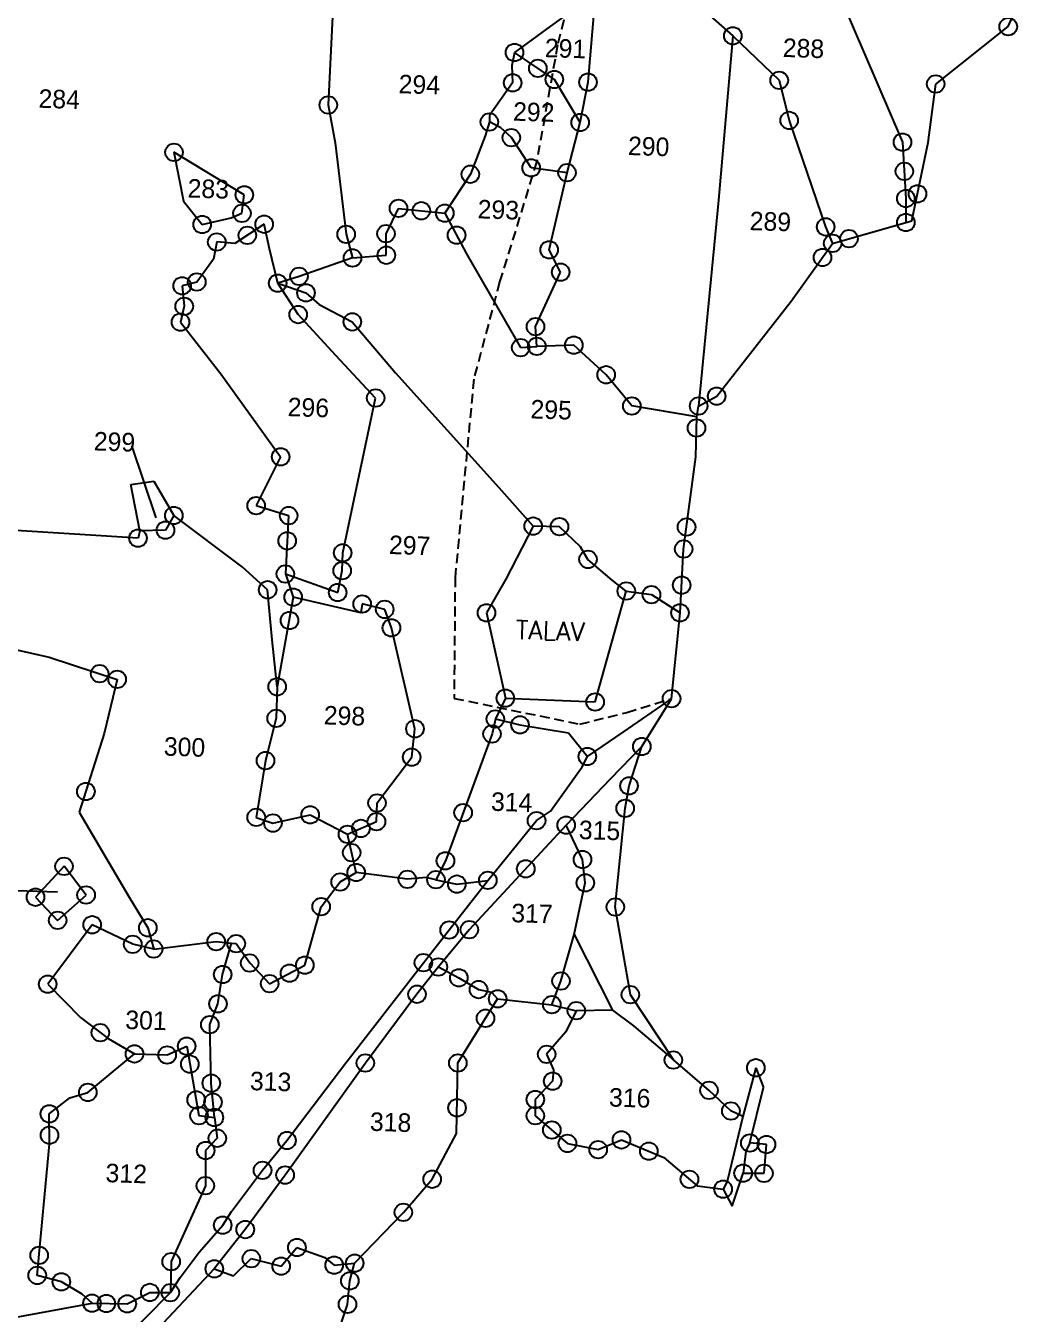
# Model space of a CAD drawing. Header units: metres. Extents: x 289133 to 292218, y 2093453 to 2100632.
# Drawn here: x 290855 to 291365, y 2094583 to 2095245 of the extents above; entities that cross this region are included whole.
import ezdxf
from ezdxf.enums import TextEntityAlignment as Align

# ---------------------------------------------------------------- set-up
doc = ezdxf.new("R2010")
doc.units = ezdxf.units.M
doc.header["$MEASUREMENT"] = 0
doc.linetypes.add('DASHED', pattern=[0.75, 0.5, -0.25])
for name, color, linetype in [('LINE_FOOTPATH', 1, 'DASHED'), ('OFF', 1, 'Continuous'), ('POLY_PARCEL', 6, 'Continuous'), ('POLY_ROAD', 30, 'Continuous'), ('POLY_WATER', 4, 'Continuous'), ('TEXT_MAPIN', 7, 'Continuous'), ('TEXT_PARCEL', 7, 'Continuous'), ('V_BOUND_LINE', 7, 'Continuous')]:
    doc.layers.add(name, color=color, linetype=linetype)
doc.styles.get("Standard").update_dxf_attribs({"font": 'simplex.shx'})
doc.styles.add('TEXT_MAP', font='', dxfattribs={"height": 1.8})
doc.styles.get('TEXT_MAP').set_extended_font_data('Kruti Dev 050')
doc.dimstyles.get("Standard").update_dxf_attribs({"dimtxt": 0.18, "dimasz": 0.18, "dimexe": 0.18, "dimexo": 0.0625, "dimgap": 0.09, "dimtad": 0, "dimtih": 1, "dimtoh": 1, "dimdec": 4, "dimzin": 0, "dimdsep": 46, "dimtxsty": 'Standard', "dimcen": 0.09, "dimadec": 0, "dimazin": 0, "dimtfac": 1, "dimtdec": 4, "dimtofl": 0, "dimtmove": 0, "dimatfit": 3, "dimfxl": 1, "dimtolj": 1, "dimtzin": 0, "dimarcsym": 0})

msp = doc.modelspace()

# ---------------------------------------------------------------- linework, layer by layer
for centre in [(291360.39, 2095244.91), (291218.79, 2095240.19), (291106.48, 2095231.6), (291118.5, 2095223.47), (291105.51, 2095215.99), (291126.99, 2095217.72), (291144.29, 2095216.35), (291242.63, 2095217.3), (291323.1, 2095215.39), (291010.71, 2095204.61), (291093.56, 2095195.9), (291140.26, 2095195.64), (291247.76, 2095196.68), (291104.86, 2095187.85), (291306.03, 2095185.5), (290931.36, 2095180.3), (291083.8, 2095169.01), (291115.05, 2095172.31), (291133.51, 2095169.8), (291306.93, 2095170.53), (290967.52, 2095158.44), (291307.76, 2095156.57), (291313.73, 2095158.94), (290966.33, 2095148.93), (291046.83, 2095151.48), (291058.56, 2095150.24), (291070.65, 2095148.97), (290945.86, 2095143.16), (290977.72, 2095143.31), (291266.5, 2095141.94), (291307.73, 2095144.21), (290969.09, 2095137.62), (291019.93, 2095138.13), (291040.41, 2095138.45), (291076.7, 2095137.68), (291278.49, 2095135.86), (290953.36, 2095134.21), (291124.32, 2095130.14), (291270.1, 2095133.46), (291023.16, 2095125.99), (291040.54, 2095127.37), (291264.89, 2095126.23), (290995.66, 2095116.51), (291130.21, 2095118.64), (290935.55, 2095111.66), (290943.08, 2095113.59), (290984.71, 2095113), (290999.22, 2095108.05), (290936.64, 2095101.11), (290995.25, 2095096.86), (290934.7, 2095092.99), (291023.06, 2095093.1), (291117.3, 2095090.65), (291109.65, 2095079.87), (291117.94, 2095080.52), (291136.98, 2095081.12), (291153.6, 2095065.92), (291210.48, 2095054.94), (291035.08, 2095053.97), (291166.81, 2095049.86), (291201.16, 2095049.85), (291200.08, 2095038.54), (290986.21, 2095023.73), (290973.62, 2094998.62), (290931.31, 2094993.59), (290990.32, 2094993.52), (290926.97, 2094986.03), (291116.07, 2094988.12), (291129.61, 2094987.82), (291194.97, 2094987.63), (290912.88, 2094981.9), (290989.6, 2094980.57), (291193.46, 2094976.32), (291018.13, 2094974.35), (291144.25, 2094970.99), (290988.65, 2094963.49), (291017.84, 2094965.21), (291192.42, 2094957.76), (290979.52, 2094955.38), (290992.65, 2094951.6), (291015.56, 2094953.97), (291163.96, 2094954.73), (291176.9, 2094952.87), (291028.17, 2094948.07), (291039.75, 2094945.28), (291092.1, 2094943.51), (291191.62, 2094943.53), (290990.78, 2094939.59), (291043.19, 2094935.81), (290893.14, 2094912.26), (290902.17, 2094909.3), (290984.42, 2094905.52), (291101.79, 2094899.64), (291147.96, 2094897.7), (291187.26, 2094899.37), (290983.94, 2094889.29), (291055.28, 2094883.92), (291096.64, 2094888.97), (291109.31, 2094885.92), (291094.92, 2094881.23), (291143.95, 2094869.67), (291171.95, 2094874.81), (290978.44, 2094867.56), (291053.62, 2094869.29), (290886.07, 2094851.67), (291165.38, 2094854.56), (291035.78, 2094845.78), (291163.41, 2094843.04), (290973.67, 2094838.35), (291001.4, 2094839.65), (291080.04, 2094840.75), (291117.84, 2094836.7), (290982.25, 2094835.43), (291020.59, 2094829.65), (291027.51, 2094832.68), (291035.48, 2094836.17), (291133.07, 2094834.37), (291022.72, 2094820.22), (291141.43, 2094816.7), (290874.83, 2094813.22), (291025.03, 2094810.02), (291070.96, 2094816.04), (291112.27, 2094811.93), (291016.87, 2094805.14), (291051.4, 2094806.54), (291066.08, 2094806.32), (291076.85, 2094804.06), (291092.8, 2094805.96), (291142.9, 2094804.69), (290860.12, 2094797.31), (290886.16, 2094798.42), (291007.08, 2094792.45), (291158.31, 2094792.32), (290871.54, 2094785.4), (290889.29, 2094783.16), (290917.89, 2094781.61), (291072.87, 2094780.48), (291083.24, 2094780.61), (290910.16, 2094773.11), (290920.92, 2094770.68), (290953.06, 2094774.49), (290963.38, 2094773.44), (290970.29, 2094763.52), (291059.63, 2094763.66), (290956.39, 2094757.59), (290990.81, 2094758.25), (290998.67, 2094762.39), (291067.35, 2094761.47), (290866.42, 2094752.59), (290980.55, 2094752.85), (291077.86, 2094755.89), (291130.39, 2094754.24), (291056.34, 2094747.43), (291088.01, 2094749.83), (291097.79, 2094745.1), (291166.06, 2094747.2), (290953.99, 2094742.5), (291125.71, 2094742.06), (291138.27, 2094738.98), (290949.8, 2094731.8), (291091.6, 2094735.09), (290893.51, 2094727.7), (290937.89, 2094720.73), (290911.04, 2094716.76), (290927.87, 2094716.23), (290939.53, 2094711.52), (291029.8, 2094712.07), (291077.36, 2094712.09), (291123.02, 2094716.57), (291188.17, 2094713.66), (291230.59, 2094709.63), (290950.54, 2094701.69), (291126.09, 2094702.74), (291206.53, 2094698.01), (290887.06, 2094696.96), (290942.8, 2094693.11), (290951.43, 2094691.92), (291117.17, 2094693.33), (290867.25, 2094685.96), (290944.23, 2094685.04), (290952.15, 2094684.07), (291076.95, 2094689.03), (291117.18, 2094684.99), (291217.78, 2094687.42), (291125.69, 2094677.64), (290867.38, 2094674.96), (290953.64, 2094673.4), (290989.48, 2094672.26), (291133.7, 2094670.74), (291161.49, 2094672.55), (291227.49, 2094670.96), (290947.63, 2094667.11), (291149.49, 2094667.55), (291175.56, 2094666.73), (291236.08, 2094670.15), (290976.93, 2094656.93), (290988.51, 2094654.46), (291064.13, 2094652.32), (291196.44, 2094652.31), (291224.04, 2094655.46), (291234.81, 2094655.39), (290947.51, 2094649), (291213.75, 2094647.22), (291049.32, 2094635.28), (290956.44, 2094628.71), (290968.02, 2094626.45), (290862.03, 2094613.21), (290971.14, 2094611.5), (290994.59, 2094617.24), (290929.95, 2094609.98), (290952.08, 2094606.27), (290986.46, 2094607.66), (291013.76, 2094608.14), (291024.26, 2094609.15), (290861.05, 2094602.88), (290873.47, 2094599.59), (291021.82, 2094600.07), (290918.93, 2094594.13), (290929.49, 2094594.02), (290889.23, 2094588.58), (290896.6, 2094588.44), (290907.33, 2094588.24), (291020.63, 2094587.99)]:
    msp.add_circle(centre, 4.51)
at = {"layer": 'LINE_FOOTPATH', "ltscale": 10}
for p, q in [((291152.11, 2095328.29), (291128.63, 2095235.54)), ((291128.63, 2095235.54), (291117.94, 2095175.67)), ((291117.94, 2095175.67), (291098.85, 2095113.62)), ((291098.85, 2095113.62), (291085.53, 2095063.62)), ((291085.53, 2095063.62), (291075.93, 2094961.71)), ((291075.93, 2094961.71), (291075.44, 2094899.56)), ((291075.44, 2094899.56), (291140.13, 2094886.27)), ((291164.31, 2094892.36), (291187.26, 2094899.37)), ((291140.13, 2094886.27), (291164.31, 2094892.36))]:
    msp.add_line(p, q, dxfattribs=at)
at = {"layer": 'OFF'}
for p, q in [((290988.65, 2094963.49), (290992.65, 2094951.6)), ((291230.59, 2094709.63), (291234.59, 2094699.55)), ((291213.75, 2094647.22), (291218.42, 2094638.49))]:
    msp.add_line(p, q, dxfattribs=at)
at = {"layer": 'POLY_PARCEL'}
for p, q in [((291256.68, 2095300.66), (291306.03, 2095185.5)), ((291014.12, 2095274.78), (291010.71, 2095204.61)), ((291144.29, 2095216.35), (291148.09, 2095260.51)), ((291140.25, 2095256.19), (291124.97, 2095245.12)), ((291202.86, 2095254.17), (291218.79, 2095240.19)), ((291124.97, 2095245.12), (291106.48, 2095231.6)), ((291218.79, 2095240.19), (291211.32, 2095155.71)), ((291218.79, 2095240.19), (291242.63, 2095217.3)), ((291106.48, 2095231.6), (291105.07, 2095224.9)), ((291126.99, 2095217.72), (291106.48, 2095231.6)), ((291105.07, 2095224.9), (291105.51, 2095215.99)), ((291105.51, 2095215.99), (291093.66, 2095199.27)), ((291140.26, 2095195.64), (291126.99, 2095217.72)), ((291140.26, 2095195.64), (291144.29, 2095216.35)), ((291242.63, 2095217.3), (291247.76, 2095196.68)), ((291010.71, 2095204.61), (291014.19, 2095185.24)), ((291093.66, 2095199.27), (291093.56, 2095195.9)), ((291093.56, 2095195.9), (291091.41, 2095188.75)), ((291099.48, 2095192.83), (291093.56, 2095195.9)), ((291104.86, 2095187.85), (291099.48, 2095192.83)), ((291133.51, 2095169.8), (291140.26, 2095195.64)), ((291247.76, 2095196.68), (291266.5, 2095141.94)), ((291014.19, 2095185.24), (291019.93, 2095138.13)), ((291091.41, 2095188.75), (291083.8, 2095169.01)), ((291115.05, 2095172.31), (291104.86, 2095187.85)), ((291306.03, 2095185.5), (291307.76, 2095156.57)), ((290931.36, 2095180.3), (290936.24, 2095155.09)), ((290967.52, 2095158.44), (290931.36, 2095180.3)), ((291133.51, 2095169.8), (291115.05, 2095172.31)), ((291083.8, 2095169.01), (291070.65, 2095148.97)), ((291124.32, 2095130.14), (291133.51, 2095169.8)), ((290936.24, 2095155.09), (290945.86, 2095143.16)), ((290966.33, 2095148.93), (290967.52, 2095158.44)), ((291211.32, 2095155.71), (291201.16, 2095049.85)), ((291307.76, 2095156.57), (291307.73, 2095144.21)), ((290945.86, 2095143.16), (290960.73, 2095146.57)), ((290960.73, 2095146.57), (290966.33, 2095148.93)), ((291040.41, 2095138.45), (291046.83, 2095151.48)), ((291046.83, 2095151.48), (291070.65, 2095148.97)), ((291070.65, 2095148.97), (291081.8, 2095128.16)), ((290977.72, 2095143.31), (290962.72, 2095133.43)), ((290980.45, 2095130.71), (290977.72, 2095143.31)), ((291266.5, 2095141.94), (291270.1, 2095133.46)), ((290953.36, 2095134.21), (290951.63, 2095125.35)), ((290962.72, 2095133.43), (290953.36, 2095134.21)), ((291019.93, 2095138.13), (291023.16, 2095125.99)), ((291040.54, 2095127.37), (291040.41, 2095138.45)), ((290984.71, 2095113), (290980.45, 2095130.71)), ((291023.16, 2095125.99), (290995.66, 2095116.51)), ((291023.16, 2095125.99), (291040.54, 2095127.37)), ((291081.8, 2095128.16), (291109.65, 2095079.87)), ((291130.21, 2095118.64), (291124.32, 2095130.14)), ((290951.63, 2095125.35), (290943.08, 2095113.59)), ((290943.08, 2095113.59), (290935.55, 2095111.66)), ((290995.66, 2095116.51), (290984.71, 2095113)), ((290995.25, 2095096.86), (290984.71, 2095113)), ((290984.71, 2095113), (290999.22, 2095108.05)), ((291117.3, 2095090.65), (291130.21, 2095118.64)), ((290935.55, 2095111.66), (290936.64, 2095101.11)), ((290999.22, 2095108.05), (291006.01, 2095102.06)), ((290936.64, 2095101.11), (290934.7, 2095092.99)), ((291006.01, 2095102.06), (291023.06, 2095093.1)), ((290934.7, 2095092.99), (290955.53, 2095066.34)), ((291014.58, 2095075.79), (290995.25, 2095096.86)), ((291023.06, 2095093.1), (291045.35, 2095066.88)), ((291117.94, 2095080.52), (291117.3, 2095090.65)), ((291109.65, 2095079.87), (291117.94, 2095080.52)), ((291136.98, 2095081.12), (291117.94, 2095080.52)), ((291153.6, 2095065.92), (291136.98, 2095081.12)), ((291035.08, 2095053.97), (291014.58, 2095075.79)), ((290955.53, 2095066.34), (290986.21, 2095023.73)), ((291045.35, 2095066.88), (291098.39, 2095007.93)), ((291166.81, 2095049.86), (291153.6, 2095065.92)), ((291018.13, 2094974.35), (291035.08, 2095053.97)), ((291200.18, 2095044.23), (291166.81, 2095049.86)), ((290986.21, 2095023.73), (290973.62, 2094998.62)), ((290909.17, 2095009.45), (290921.03, 2095011.24)), ((290913.72, 2094985.72), (290909.17, 2095009.45)), ((290921.03, 2095011.24), (290931.31, 2094993.59)), ((291098.39, 2095007.93), (291116.07, 2094988.12)), ((290931.31, 2094993.59), (290926.97, 2094986.03)), ((290966.35, 2094967.22), (290931.31, 2094993.59)), ((290973.62, 2094998.62), (290990.32, 2094993.52)), ((290990.32, 2094993.52), (290988.65, 2094963.49)), ((290912.88, 2094981.9), (290850.16, 2094985.79)), ((290913.72, 2094985.72), (290912.88, 2094981.9)), ((290926.97, 2094986.03), (290913.72, 2094985.72)), ((291017.84, 2094965.21), (291018.13, 2094974.35)), ((290979.52, 2094955.38), (290966.35, 2094967.22)), ((290988.65, 2094963.49), (291015.56, 2094953.97)), ((291015.56, 2094953.97), (291017.84, 2094965.21)), ((290981.84, 2094929.56), (290979.52, 2094955.38)), ((291163.96, 2094954.73), (291176.9, 2094952.87)), ((290992.65, 2094951.6), (290984.42, 2094905.52)), ((291027.54, 2094943.52), (290992.65, 2094951.6)), ((291028.17, 2094948.07), (291027.54, 2094943.52)), ((291039.75, 2094945.28), (291028.17, 2094948.07)), ((291176.9, 2094952.87), (291191.62, 2094943.53)), ((291043.19, 2094935.81), (291039.75, 2094945.28)), ((291055.28, 2094883.92), (291043.19, 2094935.81)), ((290838.45, 2094927.2), (290867.14, 2094920.76)), ((290984.42, 2094905.52), (290981.84, 2094929.56)), ((290867.14, 2094920.76), (290902.17, 2094909.3)), ((290902.17, 2094909.3), (290895.51, 2094881.48)), ((290984.42, 2094905.52), (290983.94, 2094889.29)), ((291101.79, 2094899.64), (291096.64, 2094888.97)), ((290983.94, 2094889.29), (290978.44, 2094867.56)), ((291096.64, 2094888.97), (291094.92, 2094881.23)), ((291096.64, 2094888.97), (291109.31, 2094885.92)), ((290895.51, 2094881.48), (290882.68, 2094840.96)), ((291053.62, 2094869.29), (291055.28, 2094883.92)), ((291094.92, 2094881.23), (291070.96, 2094816.04)), ((291109.31, 2094885.92), (291134.22, 2094881.77)), ((291134.22, 2094881.77), (291143.95, 2094869.67)), ((290978.44, 2094867.56), (290973.67, 2094838.35)), ((291035.78, 2094845.78), (291053.62, 2094869.29)), ((290882.68, 2094840.96), (290908.28, 2094797.32)), ((291035.48, 2094836.17), (291035.78, 2094845.78)), ((290973.67, 2094838.35), (290982.25, 2094835.43)), ((290982.25, 2094835.43), (291001.4, 2094839.65)), ((291001.4, 2094839.65), (291020.59, 2094829.65)), ((291020.59, 2094829.65), (291035.48, 2094836.17)), ((291141.43, 2094816.7), (291133.07, 2094834.37)), ((291025.03, 2094810.02), (291020.59, 2094829.65)), ((291070.96, 2094816.04), (291066.08, 2094806.32)), ((291142.9, 2094804.69), (291141.43, 2094816.7)), ((290874.83, 2094813.22), (290860.12, 2094797.31)), ((290886.16, 2094798.42), (290874.83, 2094813.22)), ((291016.87, 2094805.14), (291025.03, 2094810.02)), ((291051.4, 2094806.54), (291025.03, 2094810.02)), ((291007.08, 2094792.45), (291016.87, 2094805.14)), ((291061.06, 2094807.44), (291051.4, 2094806.54)), ((291066.08, 2094806.32), (291061.06, 2094807.44)), ((291066.08, 2094806.32), (291076.85, 2094804.06)), ((291076.85, 2094804.06), (291092.8, 2094805.96)), ((291137.18, 2094778.15), (291142.9, 2094804.69)), ((290860.12, 2094797.31), (290871.54, 2094785.4)), ((290871.54, 2094785.4), (290886.16, 2094798.42)), ((290908.28, 2094797.32), (290917.89, 2094781.61)), ((290998.67, 2094762.39), (291007.08, 2094792.45)), ((290889.29, 2094783.16), (290866.42, 2094752.59)), ((290910.16, 2094773.11), (290889.29, 2094783.16)), ((290917.89, 2094781.61), (290920.92, 2094770.68)), ((291130.39, 2094754.24), (291137.18, 2094778.15)), ((291137.18, 2094778.15), (291156.93, 2094739.33)), ((290920.92, 2094770.68), (290910.16, 2094773.11)), ((290920.92, 2094770.68), (290953.06, 2094774.49)), ((290953.06, 2094774.49), (290960.91, 2094773.69)), ((290956.39, 2094757.59), (290960.91, 2094773.69)), ((290960.91, 2094773.69), (290963.38, 2094773.44)), ((290963.38, 2094773.44), (290970.29, 2094763.52)), ((290970.29, 2094763.52), (290980.55, 2094752.85)), ((290980.55, 2094752.85), (290998.67, 2094762.39)), ((291067.35, 2094761.47), (291077.86, 2094755.89)), ((290953.99, 2094742.5), (290956.39, 2094757.59)), ((291077.86, 2094755.89), (291088.01, 2094749.83)), ((290866.42, 2094752.59), (290883.22, 2094735.45)), ((291088.01, 2094749.83), (291094.58, 2094748.47)), ((291094.58, 2094748.47), (291097.79, 2094745.1)), ((291125.71, 2094742.06), (291130.39, 2094754.24)), ((290949.8, 2094731.8), (290953.99, 2094742.5)), ((290883.22, 2094735.45), (290897.56, 2094724.65)), ((291156.93, 2094739.33), (291138.27, 2094738.98)), ((291156.93, 2094739.33), (291167.71, 2094731.19)), ((290950.54, 2094701.69), (290949.8, 2094731.8)), ((291167.71, 2094731.19), (291188.17, 2094713.66)), ((290897.56, 2094724.65), (290911.04, 2094716.76)), ((290887.06, 2094696.96), (290911.04, 2094716.76)), ((290911.04, 2094716.76), (290927.87, 2094716.23)), ((290927.87, 2094716.23), (290937.89, 2094720.73)), ((290937.89, 2094720.73), (290944.23, 2094685.04)), ((290952.15, 2094684.07), (290950.54, 2094701.69)), ((290877.8, 2094694.12), (290887.06, 2094696.96)), ((290867.25, 2094685.96), (290877.8, 2094694.12)), ((290867.43, 2094670.3), (290867.25, 2094685.96)), ((290944.23, 2094685.04), (290952.15, 2094684.07)), ((290952.15, 2094684.07), (290953.64, 2094673.4)), ((290861.05, 2094602.88), (290867.43, 2094670.3)), ((290953.64, 2094673.4), (290947.63, 2094667.11)), ((290947.63, 2094667.11), (290947.51, 2094649)), ((290947.51, 2094649), (290929.95, 2094609.98)), ((290986.46, 2094607.66), (290994.59, 2094617.24)), ((290994.59, 2094617.24), (291008.96, 2094612.09)), ((290929.95, 2094609.98), (290929.49, 2094594.02)), ((290961.92, 2094602.62), (290971.14, 2094611.5)), ((290971.14, 2094611.5), (290986.46, 2094607.66)), ((291008.96, 2094612.09), (291013.76, 2094608.14)), ((291013.76, 2094608.14), (291024.26, 2094609.15)), ((290873.47, 2094599.59), (290861.05, 2094602.88)), ((290952.08, 2094606.27), (290961.92, 2094602.62)), ((290884.23, 2094593.21), (290873.47, 2094599.59)), ((290889.23, 2094588.58), (290884.23, 2094593.21)), ((290907.33, 2094588.24), (290918.93, 2094594.13)), ((290918.93, 2094594.13), (290929.49, 2094594.02)), ((290822.64, 2094576.37), (290889.23, 2094588.58)), ((290889.23, 2094588.58), (290907.33, 2094588.24))]:
    msp.add_line(p, q, dxfattribs=at)
at = {"layer": 'POLY_ROAD'}
for p, q in [((291162.39, 2094882.09), (291187.26, 2094899.37)), ((291143.95, 2094869.67), (291162.39, 2094882.09)), ((291171.95, 2094874.81), (291155.65, 2094858.07)), ((291141.34, 2094864.37), (291143.95, 2094869.67)), ((291124.97, 2094841.53), (291141.34, 2094864.37)), ((291155.65, 2094858.07), (291133.07, 2094834.37)), ((291117.84, 2094836.7), (291124.97, 2094841.53)), ((291133.07, 2094834.37), (291083.24, 2094780.61)), ((291092.8, 2094805.96), (291117.84, 2094836.7)), ((291072.87, 2094780.48), (291092.8, 2094805.96)), ((291059.63, 2094763.66), (291072.87, 2094780.48)), ((291083.24, 2094780.61), (291067.35, 2094761.47)), ((291019.66, 2094712.15), (291059.63, 2094763.66)), ((291067.35, 2094761.47), (291066, 2094759.83)), ((291066, 2094759.83), (291056.34, 2094747.43)), ((291056.34, 2094747.43), (291029.8, 2094712.07)), ((291029.8, 2094712.07), (290988.51, 2094654.46)), ((290989.48, 2094672.26), (291019.66, 2094712.15)), ((291223.88, 2094684.54), (291215.92, 2094651.14)), ((290976.93, 2094656.93), (290989.48, 2094672.26)), ((291227.49, 2094670.96), (291225.39, 2094666.77)), ((291225.39, 2094666.77), (291224.04, 2094655.46)), ((290960.96, 2094635.68), (290976.93, 2094656.93)), ((290988.51, 2094654.46), (290968.02, 2094626.45)), ((291215.92, 2094651.14), (291213.75, 2094647.22)), ((290956.44, 2094628.71), (290960.96, 2094635.68)), ((290944.36, 2094614.87), (290956.44, 2094628.71)), ((290968.02, 2094626.45), (290952.08, 2094606.27)), ((290934.47, 2094601.83), (290944.36, 2094614.87)), ((290952.08, 2094606.27), (290917.97, 2094569.87)), ((290929.49, 2094594.02), (290934.47, 2094601.83)), ((290895.36, 2094559.63), (290929.49, 2094594.02))]:
    msp.add_line(p, q, dxfattribs=at)
at = {"layer": 'POLY_WATER'}
for p, q in [((291116.07, 2094988.12), (291101.97, 2094960.88)), ((291129.61, 2094987.82), (291116.07, 2094988.12)), ((291140.35, 2094977.37), (291129.61, 2094987.82)), ((291144.25, 2094970.99), (291140.35, 2094977.37)), ((291156.67, 2094960.25), (291144.25, 2094970.99)), ((291101.97, 2094960.88), (291092.1, 2094943.51)), ((291163.96, 2094954.73), (291156.67, 2094960.25)), ((291147.96, 2094897.7), (291163.96, 2094954.73)), ((291092.1, 2094943.51), (291101.79, 2094899.64)), ((291101.79, 2094899.64), (291147.96, 2094897.7))]:
    msp.add_line(p, q, dxfattribs=at)
at = {"layer": 'V_BOUND_LINE'}
for p, q in [((291360.39, 2095244.91), (291365.02, 2095255.27)), ((291323.1, 2095215.39), (291360.39, 2095244.91)), ((291319.19, 2095185.36), (291323.1, 2095215.39)), ((291310.86, 2095145.1), (291319.19, 2095185.36)), ((291270.1, 2095133.46), (291307.73, 2095144.21)), ((291307.73, 2095144.21), (291310.86, 2095145.1)), ((291248.69, 2095103.71), (291270.1, 2095133.46)), ((291210.48, 2095054.94), (291248.69, 2095103.71)), ((291201.16, 2095049.85), (291210.48, 2095054.94)), ((291200.18, 2095044.23), (291201.16, 2095049.85)), ((291199.81, 2095023.78), (291200.18, 2095044.23)), ((291193.46, 2094976.32), (291199.81, 2095023.78)), ((291191.62, 2094943.53), (291193.46, 2094976.32)), ((291187.26, 2094899.37), (291191.62, 2094943.53)), ((291171.95, 2094874.81), (291187.26, 2094899.37)), ((291165.38, 2094854.56), (291171.95, 2094874.81)), ((291163.41, 2094843.04), (291165.38, 2094854.56)), ((291158.31, 2094792.32), (291163.41, 2094843.04)), ((291166.06, 2094747.2), (291158.31, 2094792.32)), ((291077.36, 2094712.09), (291097.79, 2094745.1)), ((291097.79, 2094745.1), (291125.71, 2094742.06)), ((291125.71, 2094742.06), (291138.27, 2094738.98)), ((291188.17, 2094713.66), (291166.06, 2094747.2)), ((291138.27, 2094738.98), (291132.81, 2094728.11)), ((291132.81, 2094728.11), (291123.02, 2094716.57)), ((291123.02, 2094716.57), (291126.54, 2094708.65)), ((291076.72, 2094675.88), (291077.36, 2094712.09)), ((291126.54, 2094708.65), (291126.09, 2094702.74)), ((291206.53, 2094698.01), (291188.17, 2094713.66)), ((291230.59, 2094709.63), (291223.88, 2094684.54)), ((291230.59, 2094709.63), (291230.59, 2094709.63)), ((291126.09, 2094702.74), (291117.17, 2094693.33)), ((291217.78, 2094687.42), (291206.53, 2094698.01)), ((291227.49, 2094670.96), (291234.59, 2094699.55)), ((291234.59, 2094699.55), (291234.59, 2094699.55)), ((291117.17, 2094693.33), (291117.18, 2094684.99)), ((291117.18, 2094684.99), (291133.7, 2094670.74)), ((291223.88, 2094684.54), (291217.78, 2094687.42)), ((291064.13, 2094652.32), (291076.72, 2094675.88)), ((291133.7, 2094670.74), (291149.49, 2094667.55)), ((291149.49, 2094667.55), (291161.49, 2094672.55)), ((291161.49, 2094672.55), (291183.29, 2094663.52)), ((291236.08, 2094670.15), (291227.49, 2094670.96)), ((291234.81, 2094655.39), (291236.08, 2094670.15)), ((291183.29, 2094663.52), (291200.34, 2094648.98)), ((291218.42, 2094638.49), (291224.04, 2094655.46)), ((291224.04, 2094655.46), (291234.81, 2094655.39)), ((291049.32, 2094635.28), (291064.13, 2094652.32)), ((291200.34, 2094648.98), (291213.75, 2094647.22)), ((291218.42, 2094638.49), (291218.42, 2094638.49)), ((291024.26, 2094609.15), (291049.32, 2094635.28)), ((291021.82, 2094600.07), (291024.26, 2094609.15)), ((291020.63, 2094587.99), (291021.82, 2094600.07)), ((291016.77, 2094576.54), (291020.63, 2094587.99))]:
    msp.add_line(p, q, dxfattribs=at)

# ---------------------------------------------------------------- texts
at = {"layer": 'TEXT_MAPIN'}
msp.add_text('TALAV', height=9.531, rotation=358.1979, dxfattribs=at).set_placement((291106.93, 2094930.16))
at = {"layer": 'TEXT_PARCEL', "style": 'TEXT_MAP'}
for s, p in [('291', (291132.74, 2095233.68)), ('288', (291255.11, 2095233.77)), ('294', (291057.57, 2095215.12)), ('284', (290872.36, 2095207.66)), ('292', (291116.4, 2095201.01)), ('290', (291175.51, 2095183.34)), ('283', (290949.04, 2095161.52)), ('293', (291098.2, 2095150.79)), ('289', (291238.1, 2095144.74)), ('296', (291000.5, 2095049.11)), ('295', (291125.36, 2095047.95)), ('299', (290900.79, 2095031.48)), ('297', (291052.59, 2094978.22)), ('298', (291019.06, 2094890.62)), ('300', (290936.82, 2094874.57)), ('314', (291105.06, 2094846.21)), ('315', (291150.23, 2094831.67)), ('317', (291115.5, 2094788.95)), ('301', (290916.98, 2094734.03)), ('313', (290981.09, 2094702.59)), ('316', (291165.75, 2094694.17)), ('318', (291042.79, 2094681.67)), ('312', (290906.84, 2094655.29))]:
    msp.add_text(s, height=9.531, rotation=358.1979, dxfattribs=at).set_placement(p, align=Align.MIDDLE)

# ---------------------------------------------------------------- leaders
for points in [[(290909.45, 2095029.59), (290922.09, 2094992.38)], [(290832.25, 2094801.28), (290871.54, 2094800.05)]]:
    msp.add_leader(points, dimstyle='Standard', override={"dimtxt": 2.5, "dimasz": 2.5, "dimexe": 1.25, "dimexo": 0.625, "dimgap": 0.625, "dimtad": 1, "dimtih": 0, "dimtoh": 0, "dimzin": 8, "dimcen": 2.5, "dimtofl": 1})

doc.saveas('drawing.dxf')
